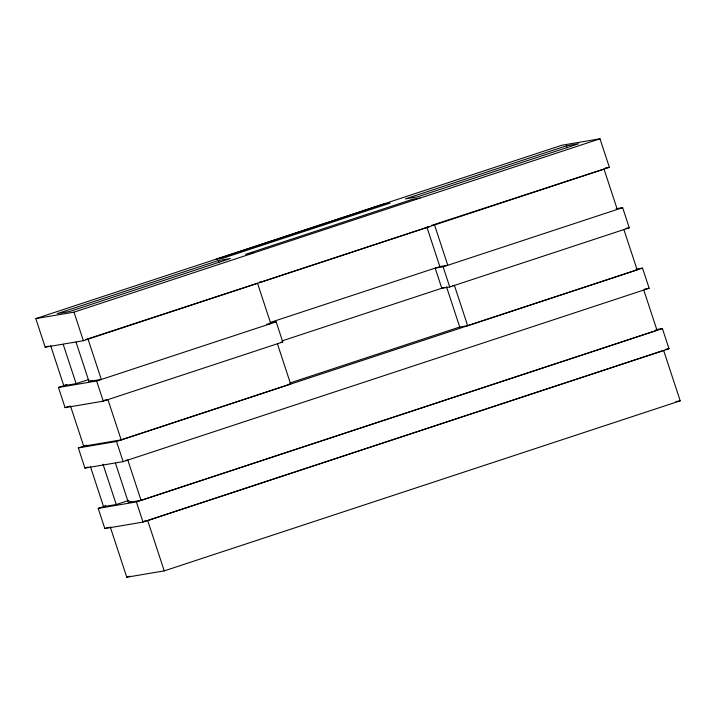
<?xml version="1.0" encoding="UTF-8"?>
<svg xmlns="http://www.w3.org/2000/svg" width="716" height="716" viewBox="0 0 716 716"><rect width="100%" height="100%" fill="white"/><g stroke="black" fill="none" stroke-linecap="round" stroke-linejoin="round"><path stroke-width="1.07" d="M35.8 318.611L561.809 145.241L599.999 138.788L609.388 167.338L83.378 340.709L45.189 347.162L35.8 318.611L73.999 312.158L599.999 138.788M218.308 260.552L57.208 313.644L69.336 311.594L230.436 258.503L218.308 260.552L219.006 262.665M566.463 145.804L405.372 198.896L417.491 196.846L578.591 143.755L566.463 145.804L567.162 147.917M45.189 347.162L48.375 346.105M85.992 339.456L257.518 283.259L270.764 323.56L266.808 324.232M431.551 225.415L604 169.057L617.255 209.367M270.209 322.853L276.161 321.842L282.784 341.997L103.265 401.166L65.067 407.619L58.444 387.463L65.872 385.011M50.576 345.443L63.831 385.745L67.009 384.698M63.831 385.745L76.138 383.669L88.847 379.48M76.084 342.248L88.99 381.494L92.167 380.447M270.263 322.46L439.848 266.558L447.777 265.224L434.523 224.914M58.444 387.463L96.633 381.01L276.161 321.842M443.115 266.817L622.643 207.649L629.266 227.804L449.746 286.973L441.817 288.306L435.194 268.16L443.115 266.817L449.746 286.973M65.067 407.619L69.318 406.223M282.185 340.861L444.359 287.411M635.969 269.216L642.52 268.115L649.144 288.262L123.143 461.632L84.944 468.085L78.321 447.93L86.887 445.164M290.141 382.917L459.726 327.024L467.655 325.682L637.133 269.825L623.878 229.523M70.454 405.9L83.709 446.211L121.174 439.884L290.642 384.027L277.396 343.716M78.321 447.93L116.511 441.477L642.52 268.115M84.944 468.085L88.131 467.029M655.883 329.673L662.398 328.572L669.021 348.728L143.021 522.089L104.822 528.542L98.199 508.387L105.628 505.943M90.332 466.367L103.587 506.668L105.708 505.97M103.587 506.668L116.261 504.529L128.978 500.341M115.482 463.234L128.379 502.48L131.565 501.433M128.379 502.48L141.052 500.341L657.011 330.291L643.756 289.98M98.199 508.387L136.389 501.934L662.398 328.572M104.822 528.542L108.009 527.495M144.372 521.051L147.675 520.496L663.634 350.446L680.2 400.826L164.241 570.885L126.777 577.212L110.21 526.824M126.777 577.212L129.963 576.156M419.871 198.064L412.55 199.299L245.588 254.323L252.909 253.088M605.047 168.072L609.388 167.338M427.291 226.945L429.376 226.596L262.423 281.621L259.281 282.149M616.127 208.75L622.643 207.649M625.99 228.359L629.266 227.804M452.423 285.711L454.4 285.38L467.655 325.682M280.806 342.338L282.784 341.997M88.99 381.494L101.296 379.417L88.041 339.115M644.803 288.995L649.144 288.262M104.617 400.128L107.919 399.573L121.174 439.884M287.671 384.528L290.642 384.027M665.799 349.274L669.021 348.728M125.685 460.388L127.797 460.03L141.052 500.341M675.886 401.56L680.2 400.826M426.951 227.312L439.848 266.558M446.48 286.713L459.726 327.024M147.675 520.496L164.241 570.885M73.999 312.158L83.378 340.709M96.633 381.01L103.265 401.166M116.511 441.477L123.143 461.632M136.389 501.934L143.021 522.089M103.006 464.219L116.261 504.529M63.232 344.423L76.138 383.669M382.89 204.311L215.928 259.335L223.249 258.1L390.211 203.076L382.89 204.311"/></g></svg>
